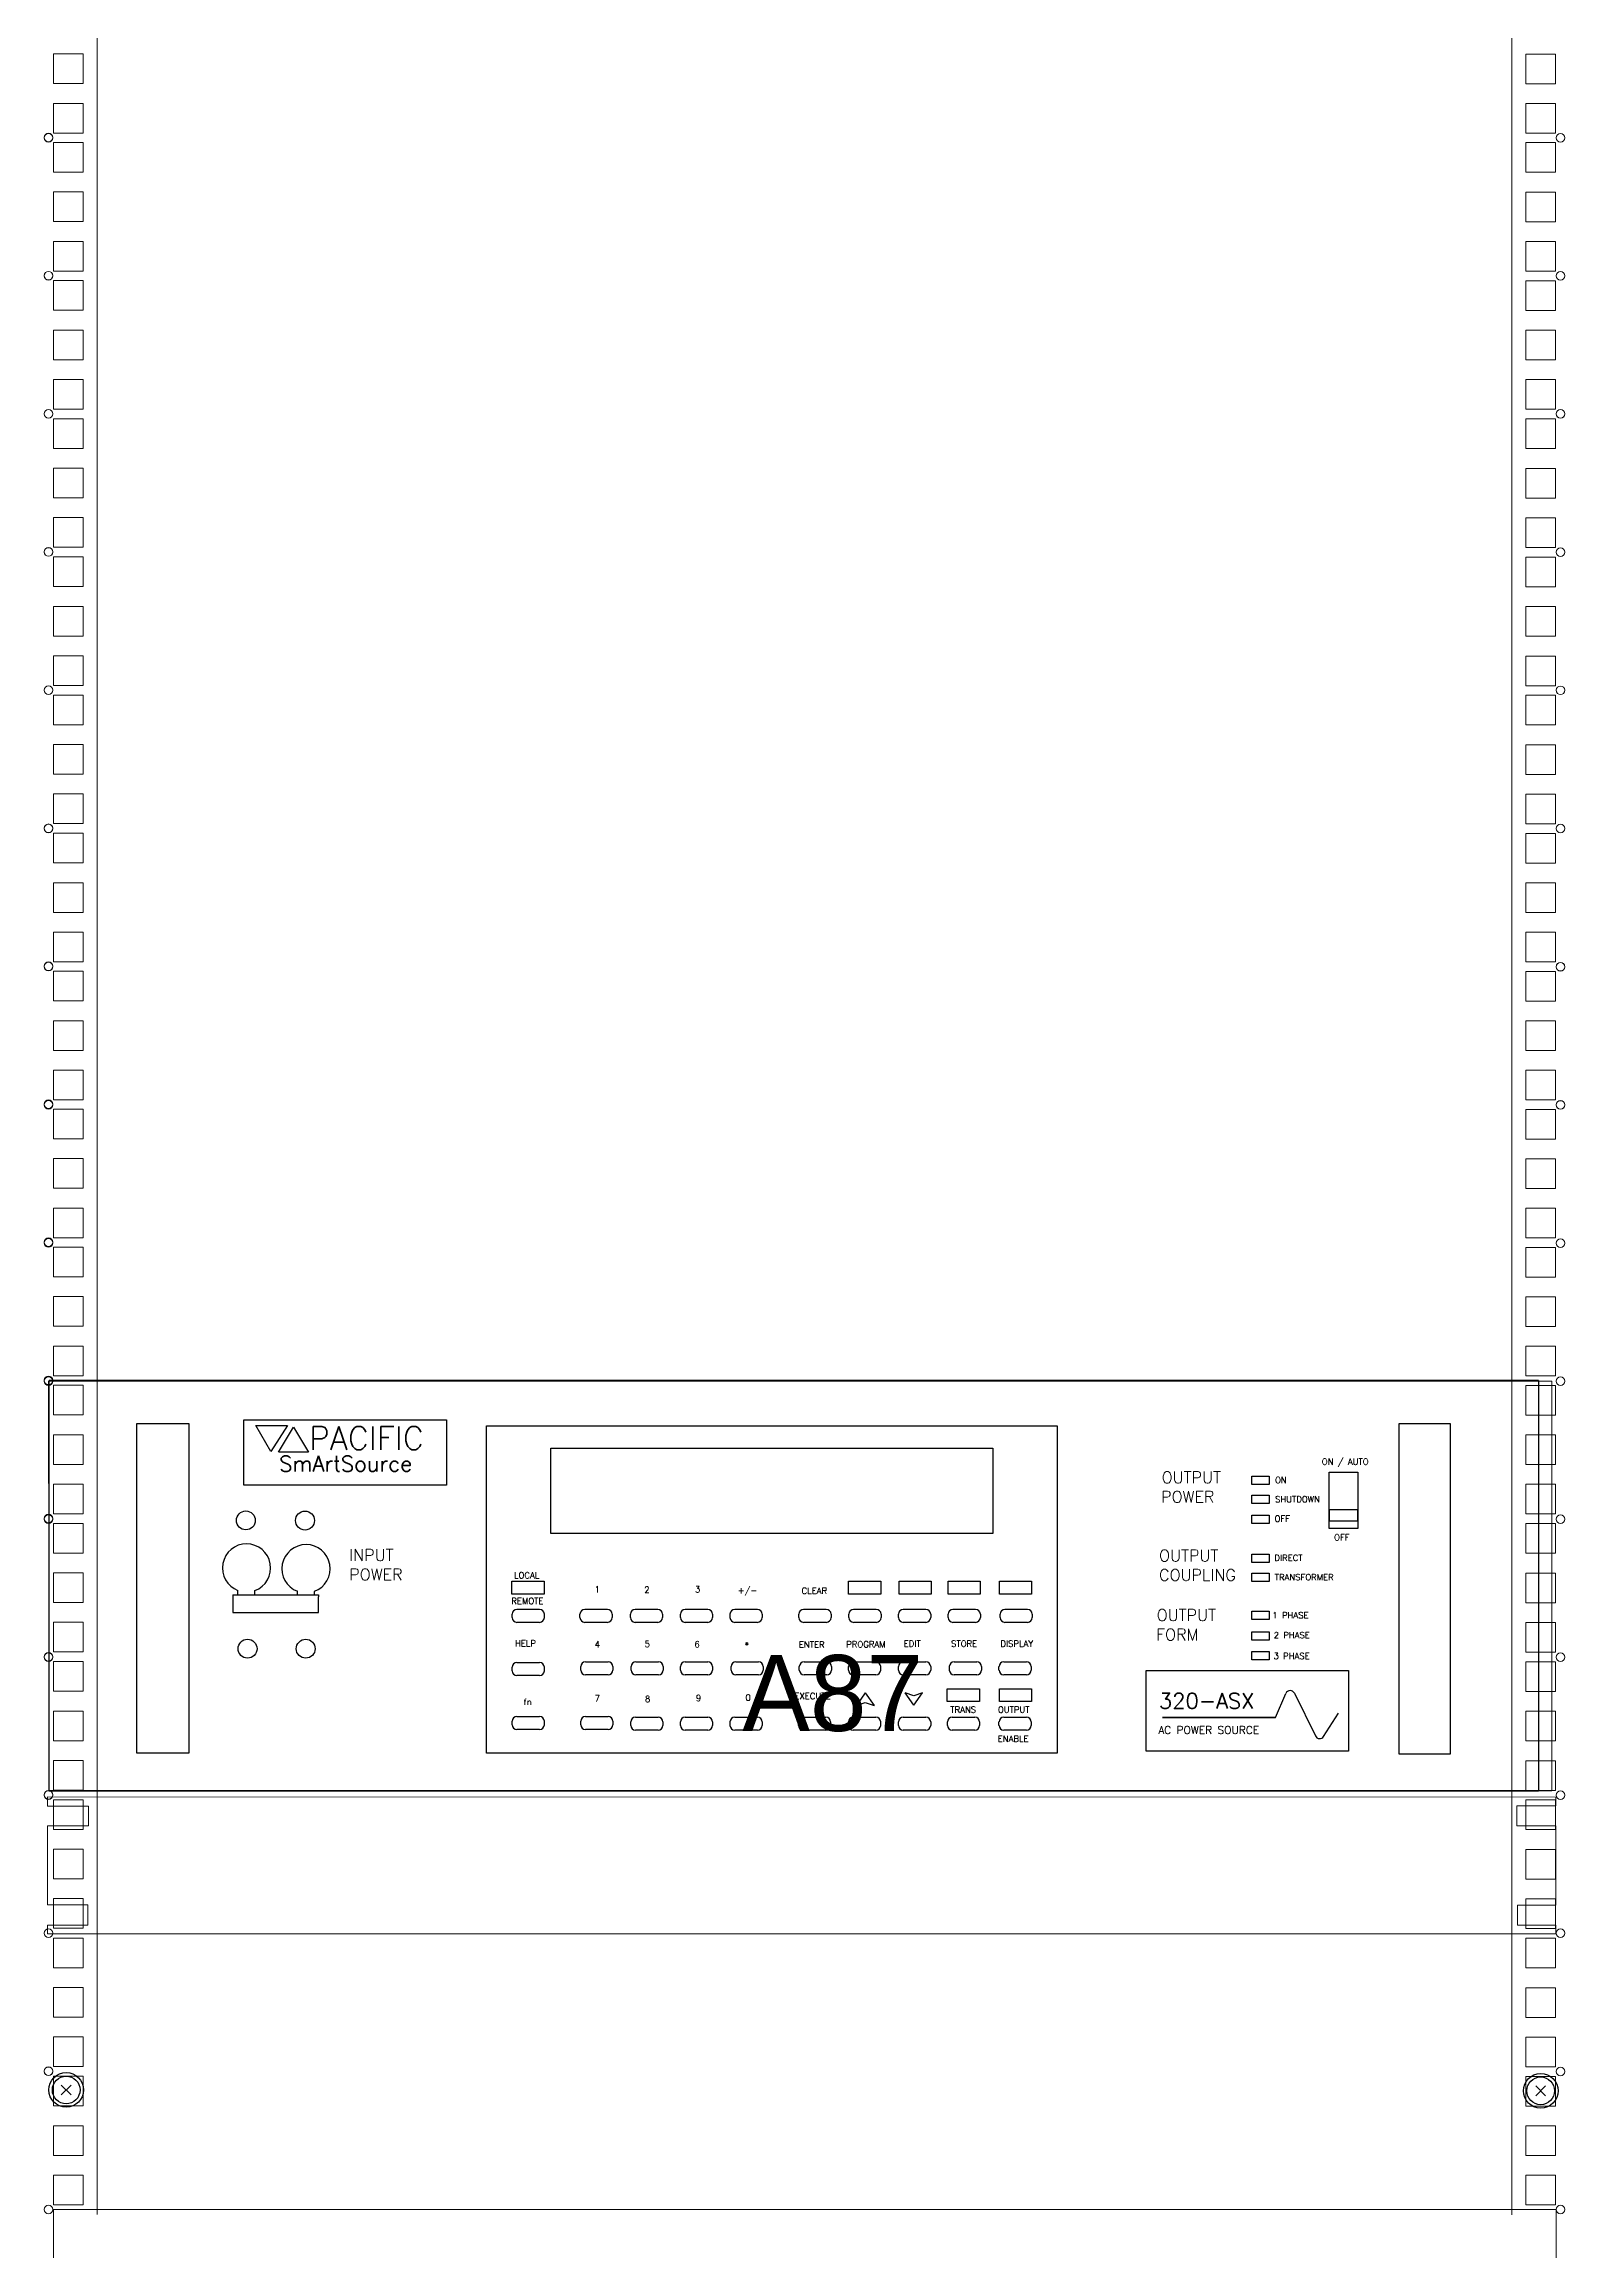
# Model space of a CAD drawing. Header units: inches. Extents: x -0.6 to 43.4, y -0.5 to 33.5.
# Drawn here: x 2.508 to 5.358, y 18.969 to 23.106 of the extents above; entities that cross this region are included whole.
import ezdxf
from ezdxf.enums import TextEntityAlignment as Align

# ---------------------------------------------------------------- set-up
doc = ezdxf.new("R2010")
doc.units = ezdxf.units.IN
doc.header["$MEASUREMENT"] = 0
doc.styles.add('dgn029', font='dgn029.shx')
doc.styles.add('hidden_notes', font='romans.shx', dxfattribs={"height": 0.15})

# ---------------------------------------------------------------- blocks, each defined once
blk = doc.blocks.new('A$C41317C4A')
at = {"color": 7}
for p, q in [((0.156, 0.281), (0.281, 0.156)), ((0.281, 0.281), (0.156, 0.156))]:
    blk.add_line(p, q, dxfattribs=at)
for radius in [0.219, 0.175]:
    blk.add_circle((0.219, 0.219), radius, dxfattribs=at)
blk = doc.blocks.new('A$C06D2605E')
for p, q in [((0, 0), (0, 5.294)), ((0, 5.294), (19.212, 5.294)), ((19.212, 5.294), (0, 5.294)), ((19.212, 5.294), (19.212, 0)), ((1.132, 4.74, 3.25), (1.803, 4.74, 3.25)), ((1.132, 0.486, 3.25), (1.132, 4.74, 3.25)), ((1.803, 4.74, 3.25), (1.803, 0.486, 3.25)), ((2.512, 4.786, 3.25), (5.127, 4.786, 3.25)), ((2.512, 3.946, 3.25), (2.512, 4.786, 3.25)), ((2.668, 4.716, 3.25), (3.075, 4.713, 3.25)), ((2.861, 4.378, 3.25), (2.668, 4.716, 3.25)), ((3.075, 4.713, 3.25), (2.861, 4.378, 3.25)), ((2.961, 4.369, 3.25), (3.151, 4.692, 3.25)), ((3.151, 4.692, 3.25), (3.344, 4.372, 3.25)), ((5.127, 4.786, 3.25), (5.127, 3.946, 3.25)), ((5.644, 4.711, 3.25), (13.005, 4.711, 3.25)), ((5.644, 0.489, 3.25), (5.644, 4.711, 3.25)), ((13.005, 4.711, 3.25), (13.005, 0.489, 3.25)), ((17.413, 4.741, 3.25), (18.07, 4.741, 3.25)), ((17.413, 0.474, 3.25), (17.413, 4.741, 3.25)), ((18.07, 4.741, 3.25), (18.07, 0.474, 3.25)), ((3.344, 4.372, 3.25), (2.962, 4.372, 3.25)), ((6.474, 4.42, 3.25), (12.172, 4.42, 3.25)), ((6.474, 3.319, 3.25), (6.474, 4.42, 3.25)), ((12.172, 4.42, 3.25), (12.172, 3.319, 3.25)), ((15.514, 4.06, 3.25), (15.736, 4.06, 3.25)), ((15.514, 3.952, 3.25), (15.514, 4.06, 3.25)), ((15.736, 4.06, 3.25), (15.736, 3.952, 3.25)), ((16.513, 4.113, 3.25), (16.882, 4.113, 3.25)), ((16.513, 3.385, 3.25), (16.513, 4.113, 3.25)), ((16.882, 4.113, 3.25), (16.882, 3.385, 3.25)), ((5.127, 3.946, 3.25), (2.512, 3.946, 3.25)), ((15.736, 3.952, 3.25), (15.514, 3.952, 3.25)), ((15.514, 3.817, 3.25), (15.736, 3.817, 3.25)), ((15.514, 3.709, 3.25), (15.514, 3.817, 3.25)), ((15.736, 3.709, 3.25), (15.514, 3.709, 3.25)), ((15.736, 3.817, 3.25), (15.736, 3.709, 3.25)), ((15.514, 3.558, 3.25), (15.736, 3.558, 3.25)), ((15.514, 3.449, 3.25), (15.514, 3.558, 3.25)), ((15.736, 3.449, 3.25), (15.514, 3.449, 3.25)), ((15.736, 3.558, 3.25), (15.736, 3.449, 3.25)), ((16.882, 3.628, 3.25), (16.513, 3.628, 3.25)), ((16.513, 3.628, 3.25), (16.513, 3.485, 3.25)), ((16.513, 3.485, 3.25), (16.882, 3.485, 3.25)), ((16.882, 3.485, 3.25), (16.882, 3.628, 3.25)), ((12.172, 3.319, 3.25), (6.474, 3.319, 3.25)), ((16.882, 3.385, 3.25), (16.513, 3.385, 3.25)), ((15.514, 3.055, 3.25), (15.736, 3.055, 3.25)), ((15.514, 2.947, 3.25), (15.514, 3.055, 3.25)), ((15.736, 2.947, 3.25), (15.514, 2.947, 3.25)), ((15.736, 3.055, 3.25), (15.736, 2.947, 3.25)), ((2.436, 2.529, 3.25), (2.436, 2.585, 3.25)), ((2.655, 2.528, 3.25), (2.655, 2.584, 3.25)), ((3.204, 2.528, 3.25), (3.204, 2.576, 3.25)), ((3.423, 2.529, 3.25), (3.423, 2.575, 3.25)), ((5.97, 2.705, 3.25), (6.385, 2.705, 3.25)), ((5.97, 2.537, 3.25), (5.97, 2.705, 3.25)), ((6.385, 2.705, 3.25), (6.385, 2.537, 3.25)), ((10.313, 2.705, 3.25), (10.727, 2.705, 3.25)), ((10.313, 2.537, 3.25), (10.313, 2.705, 3.25)), ((10.727, 2.705, 3.25), (10.727, 2.537, 3.25)), ((10.964, 2.705, 3.25), (11.379, 2.705, 3.25)), ((10.964, 2.537, 3.25), (10.964, 2.705, 3.25)), ((11.379, 2.705, 3.25), (11.379, 2.537, 3.25)), ((11.596, 2.705, 3.25), (12.01, 2.705, 3.25)), ((11.596, 2.537, 3.25), (11.596, 2.705, 3.25)), ((12.01, 2.705, 3.25), (12.01, 2.537, 3.25)), ((12.257, 2.705, 3.25), (12.671, 2.705, 3.25)), ((12.257, 2.537, 3.25), (12.257, 2.705, 3.25)), ((12.671, 2.705, 3.25), (12.671, 2.537, 3.25)), ((15.514, 2.81, 3.25), (15.736, 2.81, 3.25)), ((15.514, 2.702, 3.25), (15.514, 2.81, 3.25)), ((15.736, 2.702, 3.25), (15.514, 2.702, 3.25)), ((15.736, 2.81, 3.25), (15.736, 2.702, 3.25)), ((2.369, 2.529, 3.25), (2.369, 2.302, 3.25)), ((2.369, 2.529, 3.25), (3.474, 2.529, 3.25)), ((2.369, 2.302, 3.25), (3.474, 2.302, 3.25)), ((3.474, 2.529, 3.25), (3.474, 2.505, 3.25)), ((3.474, 2.302, 3.25), (3.474, 2.505, 3.25)), ((6.385, 2.537, 3.25), (5.97, 2.537, 3.25)), ((5.974, 2.236, 3.25), (5.974, 2.281, 3.25)), ((6.035, 2.343, 3.25), (6.327, 2.343, 3.25)), ((6.388, 2.281, 3.25), (6.388, 2.236, 3.25)), ((6.847, 2.236, 3.25), (6.847, 2.281, 3.25)), ((6.909, 2.343, 3.25), (7.201, 2.343, 3.25)), ((7.262, 2.281, 3.25), (7.262, 2.236, 3.25)), ((7.498, 2.236, 3.25), (7.498, 2.281, 3.25)), ((7.559, 2.343, 3.25), (7.851, 2.343, 3.25)), ((7.912, 2.281, 3.25), (7.912, 2.236, 3.25)), ((8.143, 2.236, 3.25), (8.143, 2.281, 3.25)), ((8.204, 2.343, 3.25), (8.496, 2.343, 3.25)), ((8.557, 2.281, 3.25), (8.557, 2.236, 3.25)), ((8.783, 2.236, 3.25), (8.783, 2.281, 3.25)), ((8.844, 2.343, 3.25), (9.136, 2.343, 3.25)), ((9.198, 2.281, 3.25), (9.198, 2.236, 3.25)), ((9.671, 2.236, 3.25), (9.671, 2.281, 3.25)), ((9.733, 2.343, 3.25), (10.025, 2.343, 3.25)), ((10.086, 2.281, 3.25), (10.086, 2.236, 3.25)), ((10.727, 2.537, 3.25), (10.313, 2.537, 3.25)), ((10.317, 2.236, 3.25), (10.317, 2.281, 3.25)), ((10.378, 2.343, 3.25), (10.67, 2.343, 3.25)), ((10.731, 2.281, 3.25), (10.731, 2.236, 3.25)), ((10.957, 2.236, 3.25), (10.957, 2.281, 3.25)), ((11.379, 2.537, 3.25), (10.964, 2.537, 3.25)), ((11.018, 2.343, 3.25), (11.31, 2.343, 3.25)), ((11.372, 2.281, 3.25), (11.372, 2.236, 3.25)), ((12.01, 2.537, 3.25), (11.596, 2.537, 3.25)), ((11.597, 2.236, 3.25), (11.597, 2.281, 3.25)), ((11.659, 2.343, 3.25), (11.951, 2.343, 3.25)), ((12.012, 2.281, 3.25), (12.012, 2.236, 3.25)), ((12.671, 2.537, 3.25), (12.257, 2.537, 3.25)), ((12.267, 2.236, 3.25), (12.267, 2.281, 3.25)), ((12.329, 2.343, 3.25), (12.621, 2.343, 3.25)), ((12.682, 2.281, 3.25), (12.682, 2.236, 3.25)), ((15.514, 2.318, 3.25), (15.736, 2.318, 3.25)), ((15.514, 2.21, 3.25), (15.514, 2.318, 3.25)), ((15.736, 2.318, 3.25), (15.736, 2.21, 3.25)), ((6.327, 2.175, 3.25), (6.035, 2.175, 3.25)), ((7.201, 2.175, 3.25), (6.909, 2.175, 3.25)), ((7.851, 2.175, 3.25), (7.559, 2.175, 3.25)), ((8.496, 2.175, 3.25), (8.204, 2.175, 3.25)), ((9.136, 2.175, 3.25), (8.844, 2.175, 3.25)), ((10.025, 2.175, 3.25), (9.733, 2.175, 3.25)), ((10.67, 2.175, 3.25), (10.378, 2.175, 3.25)), ((11.31, 2.175, 3.25), (11.018, 2.175, 3.25)), ((11.951, 2.175, 3.25), (11.659, 2.175, 3.25)), ((12.621, 2.175, 3.25), (12.329, 2.175, 3.25)), ((15.736, 2.21, 3.25), (15.514, 2.21, 3.25)), ((15.514, 2.053, 3.25), (15.736, 2.053, 3.25)), ((15.514, 1.945, 3.25), (15.514, 2.053, 3.25)), ((15.736, 2.053, 3.25), (15.736, 1.945, 3.25)), ((15.736, 1.945, 3.25), (15.514, 1.945, 3.25)), ((15.514, 1.801, 3.25), (15.736, 1.801, 3.25)), ((15.514, 1.693, 3.25), (15.514, 1.801, 3.25)), ((15.736, 1.801, 3.25), (15.736, 1.693, 3.25)), ((5.974, 1.549, 3.25), (5.974, 1.595, 3.25)), ((6.035, 1.656, 3.25), (6.327, 1.656, 3.25)), ((6.327, 1.488, 3.25), (6.035, 1.488, 3.25)), ((6.388, 1.595, 3.25), (6.388, 1.549, 3.25)), ((6.857, 1.559, 3.25), (6.857, 1.604, 3.25)), ((6.918, 1.666, 3.25), (7.21, 1.666, 3.25)), ((7.21, 1.498, 3.25), (6.918, 1.498, 3.25)), ((7.272, 1.604, 3.25), (7.272, 1.559, 3.25)), ((7.507, 1.559, 3.25), (7.507, 1.604, 3.25)), ((7.569, 1.666, 3.25), (7.861, 1.666, 3.25)), ((7.861, 1.498, 3.25), (7.569, 1.498, 3.25)), ((7.922, 1.604, 3.25), (7.922, 1.559, 3.25)), ((8.143, 1.559, 3.25), (8.143, 1.604, 3.25)), ((8.204, 1.666, 3.25), (8.496, 1.666, 3.25)), ((8.496, 1.498, 3.25), (8.204, 1.498, 3.25)), ((8.557, 1.604, 3.25), (8.557, 1.559, 3.25)), ((8.798, 1.559, 3.25), (8.798, 1.604, 3.25)), ((8.859, 1.666, 3.25), (9.151, 1.666, 3.25)), ((9.151, 1.498, 3.25), (8.859, 1.498, 3.25)), ((9.212, 1.604, 3.25), (9.212, 1.559, 3.25)), ((9.676, 1.559, 3.25), (9.676, 1.604, 3.25)), ((9.738, 1.666, 3.25), (10.03, 1.666, 3.25)), ((10.03, 1.498, 3.25), (9.738, 1.498, 3.25)), ((10.091, 1.604, 3.25), (10.091, 1.559, 3.25)), ((10.312, 1.559, 3.25), (10.312, 1.604, 3.25)), ((10.373, 1.666, 3.25), (10.665, 1.666, 3.25)), ((10.665, 1.498, 3.25), (10.373, 1.498, 3.25)), ((10.726, 1.604, 3.25), (10.726, 1.559, 3.25)), ((10.957, 1.559, 3.25), (10.957, 1.604, 3.25)), ((11.018, 1.666, 3.25), (11.31, 1.666, 3.25)), ((11.31, 1.498, 3.25), (11.018, 1.498, 3.25)), ((11.372, 1.604, 3.25), (11.372, 1.559, 3.25)), ((11.612, 1.559, 3.25), (11.612, 1.604, 3.25)), ((11.673, 1.666, 3.25), (11.965, 1.666, 3.25)), ((11.965, 1.498, 3.25), (11.673, 1.498, 3.25)), ((12.027, 1.604, 3.25), (12.027, 1.559, 3.25)), ((12.252, 1.559, 3.25), (12.252, 1.604, 3.25)), ((12.314, 1.666, 3.25), (12.606, 1.666, 3.25)), ((12.606, 1.498, 3.25), (12.314, 1.498, 3.25)), ((12.667, 1.604, 3.25), (12.667, 1.559, 3.25)), ((14.153, 1.555, 3.25), (16.762, 1.555, 3.25)), ((14.153, 0.513, 3.25), (14.153, 1.555, 3.25)), ((15.736, 1.693, 3.25), (15.514, 1.693, 3.25)), ((16.762, 1.555, 3.25), (16.762, 0.513, 3.25)), ((10.528, 1.264, 3.25), (10.415, 1.102, 3.25)), ((10.415, 1.102, 3.25), (10.528, 1.143, 3.25)), ((10.528, 1.264, 3.25), (10.641, 1.102, 3.25)), ((10.528, 1.143, 3.25), (10.641, 1.102, 3.25)), ((11.154, 1.106, 3.25), (11.041, 1.268, 3.25)), ((11.154, 1.226, 3.25), (11.041, 1.268, 3.25)), ((11.154, 1.106, 3.25), (11.267, 1.268, 3.25)), ((11.267, 1.268, 3.25), (11.154, 1.226, 3.25)), ((11.586, 1.319, 3.25), (12, 1.319, 3.25)), ((11.586, 1.152, 3.25), (11.586, 1.319, 3.25)), ((12, 1.152, 3.25), (11.586, 1.152, 3.25)), ((12, 1.319, 3.25), (12, 1.152, 3.25)), ((12.257, 1.319, 3.25), (12.671, 1.319, 3.25)), ((12.257, 1.152, 3.25), (12.257, 1.319, 3.25)), ((12.671, 1.152, 3.25), (12.257, 1.152, 3.25)), ((12.671, 1.319, 3.25), (12.671, 1.152, 3.25)), ((15.817, 0.949, 3.25), (15.952, 1.259, 3.25)), ((16.063, 1.261, 3.25), (16.333, 0.711, 3.25)), ((5.974, 0.855, 3.25), (5.974, 0.9, 3.25)), ((6.035, 0.961, 3.25), (6.327, 0.961, 3.25)), ((6.388, 0.9, 3.25), (6.388, 0.855, 3.25)), ((6.857, 0.855, 3.25), (6.857, 0.9, 3.25)), ((6.918, 0.961, 3.25), (7.21, 0.961, 3.25)), ((7.272, 0.9, 3.25), (7.272, 0.855, 3.25)), ((7.502, 0.845, 3.25), (7.502, 0.89, 3.25)), ((7.564, 0.951, 3.25), (7.856, 0.951, 3.25)), ((7.917, 0.89, 3.25), (7.917, 0.845, 3.25)), ((8.143, 0.845, 3.25), (8.143, 0.89, 3.25)), ((8.204, 0.951, 3.25), (8.496, 0.951, 3.25)), ((8.557, 0.89, 3.25), (8.557, 0.845, 3.25)), ((8.783, 0.845, 3.25), (8.783, 0.89, 3.25)), ((8.844, 0.951, 3.25), (9.136, 0.951, 3.25)), ((9.198, 0.89, 3.25), (9.198, 0.845, 3.25)), ((9.667, 0.845, 3.25), (9.667, 0.89, 3.25)), ((9.728, 0.951, 3.25), (10.02, 0.951, 3.25)), ((10.081, 0.89, 3.25), (10.081, 0.845, 3.25)), ((10.312, 0.845, 3.25), (10.312, 0.89, 3.25)), ((10.373, 0.951, 3.25), (10.665, 0.951, 3.25)), ((10.726, 0.89, 3.25), (10.726, 0.845, 3.25)), ((10.957, 0.845, 3.25), (10.957, 0.89, 3.25)), ((11.018, 0.951, 3.25), (11.31, 0.951, 3.25)), ((11.372, 0.89, 3.25), (11.372, 0.845, 3.25)), ((11.587, 0.845, 3.25), (11.587, 0.89, 3.25)), ((11.649, 0.951, 3.25), (11.941, 0.951, 3.25)), ((12.002, 0.89, 3.25), (12.002, 0.845, 3.25)), ((12.252, 0.845, 3.25), (12.252, 0.89, 3.25)), ((12.314, 0.951, 3.25), (12.606, 0.951, 3.25)), ((12.667, 0.89, 3.25), (12.667, 0.845, 3.25)), ((16.439, 0.704, 3.25), (16.631, 1.004, 3.25)), ((6.327, 0.794, 3.25), (6.035, 0.794, 3.25)), ((7.21, 0.794, 3.25), (6.918, 0.794, 3.25)), ((7.856, 0.784, 3.25), (7.564, 0.784, 3.25)), ((8.496, 0.784, 3.25), (8.204, 0.784, 3.25)), ((9.136, 0.784, 3.25), (8.844, 0.784, 3.25)), ((10.02, 0.784, 3.25), (9.728, 0.784, 3.25)), ((10.665, 0.784, 3.25), (10.373, 0.784, 3.25)), ((11.31, 0.784, 3.25), (11.018, 0.784, 3.25)), ((11.941, 0.784, 3.25), (11.649, 0.784, 3.25)), ((12.606, 0.784, 3.25), (12.314, 0.784, 3.25)), ((1.803, 0.486, 3.25), (1.132, 0.486, 3.25)), ((13.005, 0.489, 3.25), (5.644, 0.489, 3.25)), ((16.762, 0.513, 3.25), (14.153, 0.513, 3.25)), ((18.07, 0.474, 3.25), (17.413, 0.474, 3.25)), ((19.212, 0), (0, 0)), ((0, 0), (19.212, 0))]:
    blk.add_line(p, q)
at = {"lineweight": 100}
blk.add_line((15.817, 0.949, 3.25), (14.36, 0.949, 3.25), dxfattribs=at)
for centre in [(2.538, 3.49, 3.25), (3.301, 3.488, 3.25), (2.56, 1.835, 3.25), (3.31, 1.835, 3.25)]:
    blk.add_circle(centre, 0.122)
for centre, radius, start, end in [((2.547, 2.876, 3.25), 0.311, 290.3577, 249.1448), ((3.314, 2.867, 3.25), 0.311, 290.3791, 249.1798), ((6.035, 2.281, 3.25), 0.0613, 90, 180), ((6.327, 2.281, 3.25), 0.0613, 0, 90), ((6.909, 2.281, 3.25), 0.0613, 90, 180), ((7.201, 2.281, 3.25), 0.0613, 0, 90), ((7.559, 2.281, 3.25), 0.0613, 90, 180), ((7.851, 2.281, 3.25), 0.0613, 0, 90), ((8.204, 2.281, 3.25), 0.0613, 90, 180), ((8.496, 2.281, 3.25), 0.0613, 0, 90), ((8.844, 2.281, 3.25), 0.0613, 90, 180), ((9.136, 2.281, 3.25), 0.0613, 0, 90), ((9.733, 2.281, 3.25), 0.0613, 90, 180), ((10.025, 2.281, 3.25), 0.0613, 0, 90), ((10.378, 2.281, 3.25), 0.0613, 90, 180), ((10.67, 2.281, 3.25), 0.0613, 0, 90), ((11.018, 2.281, 3.25), 0.0613, 90, 180), ((11.31, 2.281, 3.25), 0.0613, 0, 90), ((11.659, 2.281, 3.25), 0.0613, 90, 180), ((11.951, 2.281, 3.25), 0.0613, 0, 90), ((12.329, 2.281, 3.25), 0.0613, 90, 180), ((12.621, 2.281, 3.25), 0.0613, 0, 90), ((6.035, 2.236, 3.25), 0.0613, 180, 270), ((6.327, 2.236, 3.25), 0.0613, 270, 0), ((6.909, 2.236, 3.25), 0.0613, 180, 270), ((7.201, 2.236, 3.25), 0.0613, 270, 0), ((7.559, 2.236, 3.25), 0.0613, 180, 270), ((7.851, 2.236, 3.25), 0.0613, 270, 0), ((8.204, 2.236, 3.25), 0.0613, 180, 270), ((8.496, 2.236, 3.25), 0.0613, 270, 0), ((8.844, 2.236, 3.25), 0.0613, 180, 270), ((9.136, 2.236, 3.25), 0.0613, 270, 0), ((9.733, 2.236, 3.25), 0.0613, 180, 270), ((10.025, 2.236, 3.25), 0.0613, 270, 0), ((10.378, 2.236, 3.25), 0.0613, 180, 270), ((10.67, 2.236, 3.25), 0.0613, 270, 0), ((11.018, 2.236, 3.25), 0.0613, 180, 270), ((11.31, 2.236, 3.25), 0.0613, 270, 0), ((11.659, 2.236, 3.25), 0.0613, 180, 270), ((11.951, 2.236, 3.25), 0.0613, 270, 0), ((12.329, 2.236, 3.25), 0.0613, 180, 270), ((12.621, 2.236, 3.25), 0.0613, 270, 0), ((6.035, 1.595, 3.25), 0.0613, 90, 180), ((6.035, 1.549, 3.25), 0.0613, 180, 270), ((6.327, 1.595, 3.25), 0.0613, 0, 90), ((6.327, 1.549, 3.25), 0.0613, 270, 0), ((6.918, 1.604, 3.25), 0.0613, 90, 180), ((6.918, 1.559, 3.25), 0.0613, 180, 270), ((7.21, 1.604, 3.25), 0.0613, 0, 90), ((7.21, 1.559, 3.25), 0.0613, 270, 0), ((7.569, 1.604, 3.25), 0.0613, 90, 180), ((7.569, 1.559, 3.25), 0.0613, 180, 270), ((7.861, 1.604, 3.25), 0.0613, 0, 90), ((7.861, 1.559, 3.25), 0.0613, 270, 0), ((8.204, 1.604, 3.25), 0.0613, 90, 180), ((8.204, 1.559, 3.25), 0.0613, 180, 270), ((8.496, 1.604, 3.25), 0.0613, 0, 90), ((8.496, 1.559, 3.25), 0.0613, 270, 0), ((8.859, 1.604, 3.25), 0.0613, 90, 180), ((8.859, 1.559, 3.25), 0.0613, 180, 270), ((9.151, 1.604, 3.25), 0.0613, 0, 90), ((9.151, 1.559, 3.25), 0.0613, 270, 0), ((9.738, 1.604, 3.25), 0.0613, 90, 180), ((9.738, 1.559, 3.25), 0.0613, 180, 270), ((10.03, 1.604, 3.25), 0.0613, 0, 90), ((10.03, 1.559, 3.25), 0.0613, 270, 0), ((10.373, 1.604, 3.25), 0.0613, 90, 180), ((10.373, 1.559, 3.25), 0.0613, 180, 270), ((10.665, 1.604, 3.25), 0.0613, 0, 90), ((10.665, 1.559, 3.25), 0.0613, 270, 0), ((11.018, 1.604, 3.25), 0.0613, 90, 180), ((11.018, 1.559, 3.25), 0.0613, 180, 270), ((11.31, 1.604, 3.25), 0.0613, 0, 90), ((11.31, 1.559, 3.25), 0.0613, 270, 0), ((11.673, 1.604, 3.25), 0.0613, 90, 180), ((11.673, 1.559, 3.25), 0.0613, 180, 270), ((11.965, 1.604, 3.25), 0.0613, 0, 90), ((11.965, 1.559, 3.25), 0.0613, 270, 0), ((12.314, 1.604, 3.25), 0.0613, 90, 180), ((12.314, 1.559, 3.25), 0.0613, 180, 270), ((12.606, 1.604, 3.25), 0.0613, 0, 90), ((12.606, 1.559, 3.25), 0.0613, 270, 0), ((16.008, 1.234, 3.25), 0.0612, 26.1085, 156.4131), ((6.035, 0.9, 3.25), 0.0613, 90, 180), ((6.035, 0.855, 3.25), 0.0613, 180, 270), ((6.327, 0.9, 3.25), 0.0613, 0, 90), ((6.327, 0.855, 3.25), 0.0613, 270, 0), ((6.918, 0.9, 3.25), 0.0613, 90, 180), ((6.918, 0.855, 3.25), 0.0613, 180, 270), ((7.21, 0.9, 3.25), 0.0613, 0, 90), ((7.21, 0.855, 3.25), 0.0613, 270, 0), ((7.564, 0.89, 3.25), 0.0613, 90, 180), ((7.856, 0.89, 3.25), 0.0613, 0, 90), ((8.204, 0.89, 3.25), 0.0613, 90, 180), ((8.496, 0.89, 3.25), 0.0613, 0, 90), ((8.844, 0.89, 3.25), 0.0613, 90, 180), ((9.136, 0.89, 3.25), 0.0613, 0, 90), ((9.728, 0.89, 3.25), 0.0613, 90, 180), ((10.02, 0.89, 3.25), 0.0613, 0, 90), ((10.373, 0.89, 3.25), 0.0613, 90, 180), ((10.665, 0.89, 3.25), 0.0613, 0, 90), ((11.018, 0.89, 3.25), 0.0613, 90, 180), ((11.31, 0.89, 3.25), 0.0613, 0, 90), ((11.649, 0.89, 3.25), 0.0613, 90, 180), ((11.941, 0.89, 3.25), 0.0613, 0, 90), ((12.314, 0.89, 3.25), 0.0613, 90, 180), ((12.606, 0.89, 3.25), 0.0613, 0, 90), ((7.564, 0.845, 3.25), 0.0613, 180, 270), ((7.856, 0.845, 3.25), 0.0613, 270, 0), ((8.204, 0.845, 3.25), 0.0613, 180, 270), ((8.496, 0.845, 3.25), 0.0613, 270, 0), ((8.844, 0.845, 3.25), 0.0613, 180, 270), ((9.136, 0.845, 3.25), 0.0613, 270, 0), ((9.728, 0.845, 3.25), 0.0613, 180, 270), ((10.02, 0.845, 3.25), 0.0613, 270, 0), ((10.373, 0.845, 3.25), 0.0613, 180, 270), ((10.665, 0.845, 3.25), 0.0613, 270, 0), ((11.018, 0.845, 3.25), 0.0613, 180, 270), ((11.31, 0.845, 3.25), 0.0613, 270, 0), ((11.649, 0.845, 3.25), 0.0613, 180, 270), ((11.941, 0.845, 3.25), 0.0613, 270, 0), ((12.314, 0.845, 3.25), 0.0613, 180, 270), ((12.606, 0.845, 3.25), 0.0613, 270, 0), ((16.388, 0.737, 3.25), 0.0613, 206.1085, 327.3656)]:
    blk.add_arc(centre, radius, start, end)
at = {"style": 'hidden_notes'}
for s, height, p in [('PACIFIC', 0.3, (3.353, 4.401, 3.25)), ('SmArtSource', 0.2, (2.968, 4.121, 3.25)), ('ON / AUTO', 0.08, (16.416, 4.207, 3.25)), ('OUTPUT', 0.15, (14.351, 3.969, 3.25)), ('ON', 0.08, (15.813, 3.97, 3.25)), ('POWER', 0.15, (14.344, 3.719, 3.25)), ('SHUTDOWN', 0.08, (15.813, 3.723, 3.25)), ('OFF', 0.08, (15.807, 3.472, 3.25)), ('OFF', 0.08, (16.575, 3.232, 3.25)), ('INPUT', 0.15, (3.872, 2.967, 3.25)), ('POWER', 0.15, (3.872, 2.717, 3.25)), ('OUTPUT', 0.15, (14.318, 2.961, 3.25)), ('COUPLING', 0.15, (14.318, 2.711, 3.25)), ('DIRECT', 0.08, (15.805, 2.967, 3.25)), ('LOCAL', 0.08, (5.997, 2.742, 3.25)), ('1', 0.08, (7.038, 2.562, 3.25)), ('2', 0.08, (7.677, 2.557, 3.25)), ('3', 0.08, (8.331, 2.561, 3.25)), ('+/-', 0.08, (8.882, 2.546, 3.25)), ('CLEAR', 0.08, (9.706, 2.542, 3.25)), ('TRANSFORMER', 0.08, (15.809, 2.718, 3.25)), ('REMOTE', 0.08, (5.962, 2.411, 3.25)), ('OUTPUT', 0.15, (14.287, 2.193, 3.25)), ('1 PHASE', 0.08, (15.779, 2.227, 3.25)), ('FORM', 0.15, (14.28, 1.943, 3.25)), ('2 PHASE', 0.08, (15.796, 1.97, 3.25)), ('HELP', 0.08, (6.01, 1.865, 3.25)), ('4', 0.08, (7.036, 1.851, 3.25)), ('5', 0.08, (7.682, 1.855, 3.25)), ('6', 0.08, (8.323, 1.851, 3.25)), ('*', 0.08, (8.972, 1.841, 3.25)), ('ENTER', 0.08, (9.671, 1.849, 3.25)), ('PROGRAM', 0.08, (10.282, 1.852, 3.25)), ('EDIT', 0.08, (11.023, 1.86, 3.25)), ('STORE', 0.08, (11.635, 1.859, 3.25)), ('DISPLAY', 0.08, (12.271, 1.859, 3.25)), ('3 PHASE', 0.08, (15.794, 1.701, 3.25)), ('fn', 0.08, (6.12, 1.11, 3.25)), ('7', 0.08, (7.038, 1.155, 3.25)), ('8', 0.08, (7.686, 1.147, 3.25)), ('9', 0.08, (8.343, 1.159, 3.25)), ('0', 0.08, (8.982, 1.165, 3.25)), ('EXECUTE', 0.08, (9.614, 1.184, 3.25)), ('320-ASX', 0.2, (14.315, 1.062, 3.25)), ('TRANS', 0.08, (11.625, 1.009, 3.25)), ('OUTPUT', 0.08, (12.239, 1.009, 3.25)), ('ENABLE', 0.08, (12.237, 0.633, 3.25)), ('AC POWER SOURCE', 0.1, (14.308, 0.736, 3.25))]:
    blk.add_text(s, height=height, dxfattribs=at).set_placement(p)

msp = doc.modelspace()

# ---------------------------------------------------------------- linework, layer by layer
at = {"lineweight": 5}
for p, q in [((2.6075, 22.9208), (2.6075, 23.1929)), ((5.2585, 22.9206), (5.2585, 23.1926)), ((2.5253, 23.0319), (2.5253, 23.0874)), ((2.5253, 23.0874), (2.5809, 23.0874)), ((2.5809, 23.0874), (2.5809, 23.0319)), ((5.3407, 23.0872), (5.2851, 23.0872)), ((5.2851, 23.0872), (5.2851, 23.0316)), ((5.3407, 23.0316), (5.3407, 23.0872)), ((2.5809, 23.0319), (2.5253, 23.0319)), ((5.2851, 23.0316), (5.3407, 23.0316)), ((2.5253, 22.9392), (2.5253, 22.9948)), ((2.5253, 22.9948), (2.5809, 22.9948)), ((2.5809, 22.9948), (2.5809, 22.9392)), ((5.3407, 22.9945), (5.2851, 22.9945)), ((5.2851, 22.9945), (5.2851, 22.9389)), ((5.3407, 22.9389), (5.3407, 22.9945)), ((2.5809, 22.9392), (2.5253, 22.9392)), ((2.5253, 22.8659), (2.5253, 22.9215)), ((2.5253, 22.9215), (2.5809, 22.9215)), ((2.5809, 22.9215), (2.5809, 22.8659)), ((2.6075, 22.6622), (2.6075, 22.9343)), ((5.2585, 22.662), (5.2585, 22.934)), ((5.2851, 22.9389), (5.3407, 22.9389)), ((5.3407, 22.9213), (5.2851, 22.9213)), ((5.2851, 22.9213), (5.2851, 22.8657)), ((5.3407, 22.8657), (5.3407, 22.9213)), ((2.5809, 22.8659), (2.5253, 22.8659)), ((5.2851, 22.8657), (5.3407, 22.8657)), ((2.5253, 22.7733), (2.5253, 22.8289)), ((2.5253, 22.8289), (2.5809, 22.8289)), ((2.5809, 22.8289), (2.5809, 22.7733)), ((5.3407, 22.8286), (5.2851, 22.8286)), ((5.2851, 22.8286), (5.2851, 22.773)), ((5.3407, 22.773), (5.3407, 22.8286)), ((2.5809, 22.7733), (2.5253, 22.7733)), ((5.2851, 22.773), (5.3407, 22.773)), ((2.5253, 22.6806), (2.5253, 22.7362)), ((2.5253, 22.7362), (2.5809, 22.7362)), ((2.5809, 22.7362), (2.5809, 22.6806)), ((5.3407, 22.7359), (5.2851, 22.7359)), ((5.2851, 22.7359), (5.2851, 22.6803)), ((5.3407, 22.6803), (5.3407, 22.7359)), ((2.5809, 22.6806), (2.5253, 22.6806)), ((2.6075, 22.4035), (2.6075, 22.6755)), ((5.2585, 22.4032), (5.2585, 22.6753)), ((5.2851, 22.6803), (5.3407, 22.6803)), ((2.5253, 22.6072), (2.5253, 22.6627)), ((2.5253, 22.6627), (2.5809, 22.6627)), ((2.5809, 22.6627), (2.5809, 22.6072)), ((5.3407, 22.6625), (5.2851, 22.6625)), ((5.2851, 22.6625), (5.2851, 22.6069)), ((5.3407, 22.6069), (5.3407, 22.6625)), ((2.5809, 22.6072), (2.5253, 22.6072)), ((5.2851, 22.6069), (5.3407, 22.6069)), ((2.5253, 22.5145), (2.5253, 22.5701)), ((2.5253, 22.5701), (2.5809, 22.5701)), ((2.5809, 22.5701), (2.5809, 22.5145)), ((5.3407, 22.5698), (5.2851, 22.5698)), ((5.2851, 22.5698), (5.2851, 22.5142)), ((5.3407, 22.5142), (5.3407, 22.5698)), ((2.5809, 22.5145), (2.5253, 22.5145)), ((5.2851, 22.5142), (5.3407, 22.5142)), ((2.5253, 22.4218), (2.5253, 22.4774)), ((2.5253, 22.4774), (2.5809, 22.4774)), ((2.5809, 22.4774), (2.5809, 22.4218)), ((5.3407, 22.4772), (5.2851, 22.4772)), ((5.2851, 22.4772), (5.2851, 22.4216)), ((5.3407, 22.4216), (5.3407, 22.4772)), ((2.5809, 22.4218), (2.5253, 22.4218)), ((2.5253, 22.3482), (2.5253, 22.4038)), ((2.5253, 22.4038), (2.5809, 22.4038)), ((2.5809, 22.4038), (2.5809, 22.3482)), ((2.6075, 22.1445), (2.6075, 22.4166)), ((5.2585, 22.1442), (5.2585, 22.4163)), ((5.2851, 22.4216), (5.3407, 22.4216)), ((5.3407, 22.4035), (5.2851, 22.4035)), ((5.2851, 22.4035), (5.2851, 22.3479)), ((5.3407, 22.3479), (5.3407, 22.4035)), ((2.5809, 22.3482), (2.5253, 22.3482)), ((5.2851, 22.3479), (5.3407, 22.3479)), ((2.5253, 22.2555), (2.5253, 22.3111)), ((2.5253, 22.3111), (2.5809, 22.3111)), ((2.5809, 22.3111), (2.5809, 22.2555)), ((5.3407, 22.3109), (5.2851, 22.3109)), ((5.2851, 22.3109), (5.2851, 22.2553)), ((5.3407, 22.2553), (5.3407, 22.3109)), ((2.5809, 22.2555), (2.5253, 22.2555)), ((2.5253, 22.1629), (2.5253, 22.2185)), ((2.5253, 22.2185), (2.5809, 22.2185)), ((2.5809, 22.2185), (2.5809, 22.1629)), ((5.2851, 22.2553), (5.3407, 22.2553)), ((5.3407, 22.2182), (5.2851, 22.2182)), ((5.2851, 22.2182), (5.2851, 22.1626)), ((5.3407, 22.1626), (5.3407, 22.2182)), ((2.5809, 22.1629), (2.5253, 22.1629)), ((2.5253, 22.0892), (2.5253, 22.1448)), ((2.5253, 22.1448), (2.5809, 22.1448)), ((2.5809, 22.1448), (2.5809, 22.0892)), ((2.6075, 21.8855), (2.6075, 22.1576)), ((5.2585, 21.8853), (5.2585, 22.1573)), ((5.2851, 22.1626), (5.3407, 22.1626)), ((5.3407, 22.1445), (5.2851, 22.1445)), ((5.2851, 22.1445), (5.2851, 22.0889)), ((5.3407, 22.0889), (5.3407, 22.1445)), ((2.5809, 22.0892), (2.5253, 22.0892)), ((2.5253, 21.9965), (2.5253, 22.0521)), ((2.5253, 22.0521), (2.5809, 22.0521)), ((2.5809, 22.0521), (2.5809, 21.9965)), ((5.2851, 22.0889), (5.3407, 22.0889)), ((5.3407, 22.0519), (5.2851, 22.0519)), ((5.2851, 22.0519), (5.2851, 21.9963)), ((5.3407, 21.9963), (5.3407, 22.0519)), ((2.5809, 21.9965), (2.5253, 21.9965)), ((5.2851, 21.9963), (5.3407, 21.9963)), ((2.5253, 21.9039), (2.5253, 21.9595)), ((2.5253, 21.9595), (2.5809, 21.9595)), ((2.5809, 21.9595), (2.5809, 21.9039)), ((5.3407, 21.9592), (5.2851, 21.9592)), ((5.2851, 21.9592), (5.2851, 21.9036)), ((5.3407, 21.9036), (5.3407, 21.9592)), ((2.5809, 21.9039), (2.5253, 21.9039)), ((2.6075, 21.6266), (2.6075, 21.8987)), ((5.2585, 21.6263), (5.2585, 21.8984)), ((5.2851, 21.9036), (5.3407, 21.9036)), ((2.5253, 21.8303), (2.5253, 21.8859)), ((2.5253, 21.8859), (2.5809, 21.8859)), ((2.5809, 21.8859), (2.5809, 21.8303)), ((5.3407, 21.8856), (5.2851, 21.8856)), ((5.2851, 21.8856), (5.2851, 21.83)), ((5.3407, 21.83), (5.3407, 21.8856)), ((2.5809, 21.8303), (2.5253, 21.8303)), ((5.2851, 21.83), (5.3407, 21.83)), ((2.5253, 21.7376), (2.5253, 21.7932)), ((2.5253, 21.7932), (2.5809, 21.7932)), ((2.5809, 21.7932), (2.5809, 21.7376)), ((5.3407, 21.793), (5.2851, 21.793)), ((5.2851, 21.793), (5.2851, 21.7374)), ((5.3407, 21.7374), (5.3407, 21.793)), ((2.5809, 21.7376), (2.5253, 21.7376)), ((5.2851, 21.7374), (5.3407, 21.7374)), ((2.5253, 21.645), (2.5253, 21.7006)), ((2.5253, 21.7006), (2.5809, 21.7006)), ((2.5809, 21.7006), (2.5809, 21.645)), ((5.3407, 21.7003), (5.2851, 21.7003)), ((5.2851, 21.7003), (5.2851, 21.6447)), ((5.3407, 21.6447), (5.3407, 21.7003)), ((2.5809, 21.645), (2.5253, 21.645)), ((2.6075, 21.3677), (2.6075, 21.6398)), ((5.2585, 21.3675), (5.2585, 21.6395)), ((5.2851, 21.6447), (5.3407, 21.6447)), ((2.5253, 21.5714), (2.5253, 21.627)), ((2.5253, 21.627), (2.5809, 21.627)), ((2.5809, 21.627), (2.5809, 21.5714)), ((5.3407, 21.6267), (5.2851, 21.6267)), ((5.2851, 21.6267), (5.2851, 21.5711)), ((5.3407, 21.5711), (5.3407, 21.6267)), ((2.5809, 21.5714), (2.5253, 21.5714)), ((5.2851, 21.5711), (5.3407, 21.5711)), ((2.5253, 21.4788), (2.5253, 21.5343)), ((2.5253, 21.5343), (2.5809, 21.5343)), ((2.5809, 21.5343), (2.5809, 21.4788)), ((5.3407, 21.5341), (5.2851, 21.5341)), ((5.2851, 21.5341), (5.2851, 21.4785)), ((5.3407, 21.4785), (5.3407, 21.5341)), ((2.5809, 21.4788), (2.5253, 21.4788)), ((5.2851, 21.4785), (5.3407, 21.4785)), ((2.5253, 21.3861), (2.5253, 21.4417)), ((2.5253, 21.4417), (2.5809, 21.4417)), ((2.5809, 21.4417), (2.5809, 21.3861)), ((5.3407, 21.4414), (5.2851, 21.4414)), ((5.2851, 21.4414), (5.2851, 21.3858)), ((5.3407, 21.3858), (5.3407, 21.4414)), ((2.5809, 21.3861), (2.5253, 21.3861)), ((2.5253, 21.3129), (2.5253, 21.3685)), ((2.5253, 21.3685), (2.5809, 21.3685)), ((2.5809, 21.3685), (2.5809, 21.3129)), ((2.6075, 21.1092), (2.6075, 21.3813)), ((5.2585, 21.1089), (5.2585, 21.381)), ((5.2851, 21.3858), (5.3407, 21.3858)), ((5.3407, 21.3682), (5.2851, 21.3682)), ((5.2851, 21.3682), (5.2851, 21.3126)), ((5.3407, 21.3126), (5.3407, 21.3682)), ((2.5809, 21.3129), (2.5253, 21.3129)), ((5.2851, 21.3126), (5.3407, 21.3126)), ((2.5253, 21.2202), (2.5253, 21.2758)), ((2.5253, 21.2758), (2.5809, 21.2758)), ((2.5809, 21.2758), (2.5809, 21.2202)), ((5.3407, 21.2756), (5.2851, 21.2756)), ((5.2851, 21.2756), (5.2851, 21.22)), ((5.3407, 21.22), (5.3407, 21.2756)), ((2.5809, 21.2202), (2.5253, 21.2202)), ((2.5253, 21.1276), (2.5253, 21.1832)), ((2.5253, 21.1832), (2.5809, 21.1832)), ((2.5809, 21.1832), (2.5809, 21.1276)), ((5.2851, 21.22), (5.3407, 21.22)), ((5.3407, 21.1829), (5.2851, 21.1829)), ((5.2851, 21.1829), (5.2851, 21.1273)), ((5.3407, 21.1273), (5.3407, 21.1829)), ((2.5809, 21.1276), (2.5253, 21.1276)), ((2.5253, 21.0543), (2.5253, 21.1099)), ((2.5253, 21.1099), (2.5809, 21.1099)), ((2.5809, 21.1099), (2.5809, 21.0543)), ((2.6075, 20.8506), (2.6075, 21.1227)), ((5.2585, 20.8504), (5.2585, 21.1224)), ((5.2851, 21.1273), (5.3407, 21.1273)), ((5.3407, 21.1096), (5.2851, 21.1096)), ((5.2851, 21.1096), (5.2851, 21.054)), ((5.3407, 21.054), (5.3407, 21.1096)), ((2.5809, 21.0543), (2.5253, 21.0543)), ((5.2851, 21.054), (5.3407, 21.054)), ((2.5253, 20.9616), (2.5253, 21.0172)), ((2.5253, 21.0172), (2.5809, 21.0172)), ((2.5809, 21.0172), (2.5809, 20.9616)), ((5.3407, 21.017), (5.2851, 21.017)), ((5.2851, 21.017), (5.2851, 20.9614)), ((5.3407, 20.9614), (5.3407, 21.017)), ((2.5809, 20.9616), (2.5253, 20.9616)), ((5.2851, 20.9614), (5.3407, 20.9614)), ((2.5253, 20.869), (2.5253, 20.9246)), ((2.5253, 20.9246), (2.5809, 20.9246)), ((2.5809, 20.9246), (2.5809, 20.869)), ((5.3407, 20.9243), (5.2851, 20.9243)), ((5.2851, 20.9243), (5.2851, 20.8687)), ((5.3407, 20.8687), (5.3407, 20.9243)), ((2.5809, 20.869), (2.5253, 20.869)), ((2.6075, 20.592), (2.6075, 20.8641)), ((5.2585, 20.5918), (5.2585, 20.8638)), ((5.2851, 20.8687), (5.3407, 20.8687)), ((2.5253, 20.7957), (2.5253, 20.8513)), ((2.5253, 20.8513), (2.5809, 20.8513)), ((2.5809, 20.8513), (2.5809, 20.7957)), ((5.3407, 20.851), (5.2851, 20.851)), ((5.2851, 20.851), (5.2851, 20.7954)), ((5.3407, 20.7954), (5.3407, 20.851)), ((2.5809, 20.7957), (2.5253, 20.7957)), ((5.2851, 20.7954), (5.3407, 20.7954)), ((2.5253, 20.7031), (2.5253, 20.7587)), ((2.5253, 20.7587), (2.5809, 20.7587)), ((2.5809, 20.7587), (2.5809, 20.7031)), ((5.3407, 20.7584), (5.2851, 20.7584)), ((5.2851, 20.7584), (5.2851, 20.7028)), ((5.3407, 20.7028), (5.3407, 20.7584)), ((2.5809, 20.7031), (2.5253, 20.7031)), ((5.2851, 20.7028), (5.3407, 20.7028)), ((2.5253, 20.6104), (2.5253, 20.666)), ((2.5253, 20.666), (2.5809, 20.666)), ((2.5809, 20.666), (2.5809, 20.6104)), ((5.3407, 20.6657), (5.2851, 20.6657)), ((5.2851, 20.6657), (5.2851, 20.6101)), ((5.3407, 20.6101), (5.3407, 20.6657)), ((2.5809, 20.6104), (2.5253, 20.6104)), ((2.6075, 20.3333), (2.6075, 20.6053)), ((5.2585, 20.333), (5.2585, 20.605)), ((5.2851, 20.6101), (5.3407, 20.6101)), ((2.5253, 20.5369), (2.5253, 20.5925)), ((2.5253, 20.5925), (2.5809, 20.5925)), ((2.5809, 20.5925), (2.5809, 20.5369)), ((5.3407, 20.5923), (5.2851, 20.5923)), ((5.2851, 20.5923), (5.2851, 20.5367)), ((5.3407, 20.5367), (5.3407, 20.5923)), ((2.5809, 20.5369), (2.5253, 20.5369)), ((5.2851, 20.5367), (5.3407, 20.5367)), ((2.5253, 20.4443), (2.5253, 20.4999)), ((2.5253, 20.4999), (2.5809, 20.4999)), ((2.5809, 20.4999), (2.5809, 20.4443)), ((5.3407, 20.4996), (5.2851, 20.4996)), ((5.2851, 20.4996), (5.2851, 20.444)), ((5.3407, 20.444), (5.3407, 20.4996)), ((2.5809, 20.4443), (2.5253, 20.4443)), ((5.2851, 20.444), (5.3407, 20.444)), ((2.5253, 20.3516), (2.5253, 20.4072)), ((2.5253, 20.4072), (2.5809, 20.4072)), ((2.5809, 20.4072), (2.5809, 20.3516)), ((5.3407, 20.407), (5.2851, 20.407)), ((5.2851, 20.407), (5.2851, 20.3514)), ((5.3407, 20.3514), (5.3407, 20.407)), ((2.5809, 20.3516), (2.5253, 20.3516)), ((2.5253, 20.278), (2.5253, 20.3336)), ((2.5253, 20.3336), (2.5809, 20.3336)), ((2.5809, 20.3336), (2.5809, 20.278)), ((2.6075, 20.0743), (2.6075, 20.3463)), ((5.2585, 20.074), (5.2585, 20.3461)), ((5.2851, 20.3514), (5.3407, 20.3514)), ((5.3407, 20.3333), (5.2851, 20.3333)), ((5.2851, 20.3333), (5.2851, 20.2777)), ((5.3407, 20.2777), (5.3407, 20.3333)), ((2.5809, 20.278), (2.5253, 20.278)), ((5.2851, 20.2777), (5.3407, 20.2777)), ((2.5253, 20.1853), (2.5253, 20.2409)), ((2.5253, 20.2409), (2.5809, 20.2409)), ((2.5809, 20.2409), (2.5809, 20.1853)), ((5.3407, 20.2407), (5.2851, 20.2407)), ((5.2851, 20.2407), (5.2851, 20.1851)), ((5.3407, 20.1851), (5.3407, 20.2407)), ((2.5809, 20.1853), (2.5253, 20.1853)), ((5.2851, 20.1851), (5.3407, 20.1851)), ((2.5253, 20.0927), (2.5253, 20.1483)), ((2.5253, 20.1483), (2.5809, 20.1483)), ((2.5809, 20.1483), (2.5809, 20.0927)), ((5.3407, 20.148), (5.2851, 20.148)), ((5.2851, 20.148), (5.2851, 20.0924)), ((5.3407, 20.0924), (5.3407, 20.148)), ((2.5809, 20.0927), (2.5253, 20.0927)), ((2.5253, 20.019), (2.5253, 20.0746)), ((2.5253, 20.0746), (2.5809, 20.0746)), ((2.5809, 20.0746), (2.5809, 20.019)), ((2.6075, 19.8153), (2.6075, 20.0874)), ((5.2585, 19.815), (5.2585, 20.0871)), ((5.2851, 20.0924), (5.3407, 20.0924)), ((5.3407, 20.0743), (5.2851, 20.0743)), ((5.2851, 20.0743), (5.2851, 20.0187)), ((5.3407, 20.0187), (5.3407, 20.0743)), ((2.5809, 20.019), (2.5253, 20.019)), ((5.2851, 20.0187), (5.3407, 20.0187)), ((2.5253, 19.9263), (2.5253, 19.9819)), ((2.5253, 19.9819), (2.5809, 19.9819)), ((2.5809, 19.9819), (2.5809, 19.9263)), ((5.3407, 19.9817), (5.2851, 19.9817)), ((5.2851, 19.9817), (5.2851, 19.9261)), ((5.3407, 19.9261), (5.3407, 19.9817)), ((2.5809, 19.9263), (2.5253, 19.9263)), ((5.2851, 19.9261), (5.3407, 19.9261)), ((2.5253, 19.8337), (2.5253, 19.8893)), ((2.5253, 19.8893), (2.5809, 19.8893)), ((2.5809, 19.8893), (2.5809, 19.8337)), ((5.3407, 19.889), (5.2851, 19.889)), ((5.2851, 19.889), (5.2851, 19.8334)), ((5.3407, 19.8334), (5.3407, 19.889)), ((2.5809, 19.8337), (2.5253, 19.8337)), ((2.6075, 19.5564), (2.6075, 19.8284)), ((5.2585, 19.5561), (5.2585, 19.8282)), ((5.2851, 19.8334), (5.3407, 19.8334)), ((2.5253, 19.7601), (2.5253, 19.8157)), ((2.5253, 19.8157), (2.5809, 19.8157)), ((2.5809, 19.8157), (2.5809, 19.7601)), ((5.3407, 19.8154), (5.2851, 19.8154)), ((5.2851, 19.8154), (5.2851, 19.7598)), ((5.3407, 19.7598), (5.3407, 19.8154)), ((2.5809, 19.7601), (2.5253, 19.7601)), ((5.2851, 19.7598), (5.3407, 19.7598)), ((2.5253, 19.6674), (2.5253, 19.723)), ((2.5253, 19.723), (2.5809, 19.723)), ((2.5809, 19.723), (2.5809, 19.6674)), ((5.3407, 19.7228), (5.2851, 19.7228)), ((5.2851, 19.7228), (5.2851, 19.6672)), ((5.3407, 19.6672), (5.3407, 19.7228)), ((2.5809, 19.6674), (2.5253, 19.6674)), ((5.2851, 19.6672), (5.3407, 19.6672)), ((2.5253, 19.5748), (2.5253, 19.6304)), ((2.5253, 19.6304), (2.5809, 19.6304)), ((2.5809, 19.6304), (2.5809, 19.5748)), ((5.3407, 19.6301), (5.2851, 19.6301)), ((5.2851, 19.6301), (5.2851, 19.5745)), ((5.3407, 19.5745), (5.3407, 19.6301)), ((2.5809, 19.5748), (2.5253, 19.5748)), ((5.2851, 19.5745), (5.3407, 19.5745)), ((2.5253, 19.501), (2.5253, 19.5566)), ((2.5253, 19.5566), (2.5809, 19.5566)), ((2.5809, 19.5566), (2.5809, 19.501)), ((2.6075, 19.2973), (2.6075, 19.5693)), ((5.2585, 19.297), (5.2585, 19.5691)), ((5.3407, 19.5563), (5.2851, 19.5563)), ((5.2851, 19.5563), (5.2851, 19.5007)), ((5.3407, 19.5007), (5.3407, 19.5563)), ((2.5809, 19.501), (2.5253, 19.501)), ((5.2851, 19.5007), (5.3407, 19.5007)), ((2.5253, 19.4083), (2.5253, 19.4639)), ((2.5253, 19.4639), (2.5809, 19.4639)), ((2.5809, 19.4639), (2.5809, 19.4083)), ((5.3407, 19.4636), (5.2851, 19.4636)), ((5.2851, 19.4636), (5.2851, 19.408)), ((5.3407, 19.408), (5.3407, 19.4636)), ((2.5809, 19.4083), (2.5253, 19.4083)), ((5.2851, 19.408), (5.3407, 19.408)), ((2.5253, 19.3157), (2.5253, 19.3713)), ((2.5253, 19.3713), (2.5809, 19.3713)), ((2.5809, 19.3713), (2.5809, 19.3157)), ((5.3407, 19.371), (5.2851, 19.371)), ((5.2851, 19.371), (5.2851, 19.3154)), ((5.3407, 19.3154), (5.3407, 19.371)), ((2.5809, 19.3157), (2.5253, 19.3157)), ((2.5253, 19.242), (2.5253, 19.2976)), ((2.5253, 19.2976), (2.5809, 19.2976)), ((2.5809, 19.2976), (2.5809, 19.242)), ((2.6075, 19.0383), (2.6075, 19.3103)), ((5.2585, 19.038), (5.2585, 19.3101)), ((5.2851, 19.3154), (5.3407, 19.3154)), ((5.3407, 19.2973), (5.2851, 19.2973)), ((5.2851, 19.2973), (5.2851, 19.2417)), ((5.3407, 19.2417), (5.3407, 19.2973)), ((2.5809, 19.242), (2.5253, 19.242)), ((5.2851, 19.2417), (5.3407, 19.2417)), ((2.5253, 19.1493), (2.5253, 19.2049)), ((2.5253, 19.2049), (2.5809, 19.2049)), ((2.5809, 19.2049), (2.5809, 19.1493)), ((5.3407, 19.2047), (5.2851, 19.2047)), ((5.2851, 19.2047), (5.2851, 19.1491)), ((5.3407, 19.1491), (5.3407, 19.2047)), ((2.5809, 19.1493), (2.5253, 19.1493)), ((5.2851, 19.1491), (5.3407, 19.1491)), ((2.5253, 19.0567), (2.5253, 19.1123)), ((2.5253, 19.1123), (2.5809, 19.1123)), ((2.5809, 19.1123), (2.5809, 19.0567)), ((5.3407, 19.112), (5.2851, 19.112)), ((5.2851, 19.112), (5.2851, 19.0564)), ((5.3407, 19.0564), (5.3407, 19.112)), ((2.5809, 19.0567), (2.5253, 19.0567)), ((5.2851, 19.0564), (5.3407, 19.0564))]:
    msp.add_line(p, q, dxfattribs=at)
msp.add_lwpolyline([(2.5172, 19.8322), (5.3338, 19.8322), (5.3338, 20.6001), (2.516, 20.6003)], close=True, dxfattribs=at)
at = {"linetype": 'Continuous', "lineweight": 5, "flags": 128}
msp.add_lwpolyline([(2.5144, 19.8213), (2.5144, 19.804), (2.5908, 19.804), (2.5908, 19.767), (2.5144, 19.767), (2.5144, 19.619), (2.5896, 19.619), (2.5896, 19.5808), (2.5144, 19.5808), (2.5144, 19.5647), (5.341, 19.5647), (5.341, 19.5808), (5.269, 19.5808), (5.269, 19.6184), (5.3413, 19.6184), (5.3413, 19.767), (5.268, 19.767), (5.268, 19.8042), (5.341, 19.8042), (5.341, 19.8207), (2.5144, 19.8213)], dxfattribs=at)
at = {"lineweight": 5, "flags": 128}
msp.add_lwpolyline([(2.5256, 19.0476), (2.5256, 18.8379), (2.6044, 18.8379), (2.6044, 18.7961), (2.5256, 18.7961), (2.5256, 18.2549), (2.6062, 18.2549), (2.6062, 18.2155), (2.5256, 18.2155), (2.5256, 18.0131), (5.3415, 18.0131), (5.3415, 18.2173), (5.2609, 18.2173), (5.2609, 18.2549), (5.3415, 18.2549), (5.3415, 18.7973), (5.2627, 18.7973), (5.2627, 18.838), (5.3415, 18.838), (5.3415, 19.0476), (2.5256, 19.0476)], dxfattribs=at)
at = {"lineweight": 5}
for centre in [(2.516, 22.9308), (2.516, 22.9305), (5.3499, 22.9305), (5.3499, 22.9302), (2.516, 22.672), (2.516, 22.6719), (5.3499, 22.6717), (5.3499, 22.6716), (2.516, 22.4131), (2.516, 22.4131), (5.3499, 22.4128), (5.3499, 22.4129), (2.516, 22.1542), (2.516, 22.1541), (5.3499, 22.1539), (5.3499, 22.1538), (2.516, 21.8952), (2.516, 21.8952), (5.3499, 21.8949), (5.3499, 21.8949), (2.516, 21.6363), (2.516, 21.6363), (2.516, 21.6362), (2.516, 21.6361), (5.3499, 21.636), (5.3499, 21.6359), (2.516, 21.3777), (2.516, 21.3774), (2.516, 21.3772), (2.516, 21.3771), (5.3499, 21.377), (5.3499, 21.3768), (2.516, 21.1192), (2.516, 21.1189), (2.516, 21.1182), (2.516, 21.118), (5.3499, 21.1179), (5.3499, 21.1178), (2.516, 20.8606), (2.516, 20.8603), (2.516, 20.8592), (2.516, 20.8592), (5.3499, 20.8589), (5.3499, 20.8589), (2.516, 20.6018), (2.516, 20.6017), (2.516, 20.6007), (2.516, 20.6003), (5.3499, 20.6004), (5.3499, 20.6), (2.516, 20.3429), (2.516, 20.3428), (2.516, 20.3421), (2.516, 20.3418), (5.3499, 20.3418), (5.3499, 20.3415), (2.516, 20.0835), (2.516, 20.0832), (5.3499, 20.0832), (5.3499, 20.0829), (2.516, 19.8248), (2.516, 19.8246), (5.3499, 19.8245), (5.3499, 19.8244), (2.516, 19.5659), (2.516, 19.5658), (5.3499, 19.5657), (5.3499, 19.5656), (2.516, 19.307), (2.516, 19.3068), (5.3499, 19.3067), (5.3499, 19.3066), (2.516, 19.0479), (2.516, 19.048), (5.3499, 19.0477), (5.3499, 19.0477)]:
    msp.add_circle(centre, 0.00808, dxfattribs=at)

# ---------------------------------------------------------------- block references
for name, p, xscale, yscale, zscale in [('A$C06D2605E', (2.5172, 19.8322), 0.1453, 0.1453, 0.1453), ('A$C41317C4A', (2.5168, 19.2395), 0.1482431328, 0.1482431328, 0.1482431328), ('A$C41317C4A', (5.2803, 19.2378), 0.1482431328, 0.1482431328, 0.1482431328)]:
    msp.add_blockref(name, p, dxfattribs=dict(at, xscale=xscale, yscale=yscale, zscale=zscale))

# ---------------------------------------------------------------- texts
at = {"lineweight": 5, "style": 'dgn029'}
msp.add_text(' A87', height=0.14233, dxfattribs=at).set_placement((3.9592, 20.0158), align=Align.MIDDLE_CENTER)

doc.saveas('drawing.dxf')
